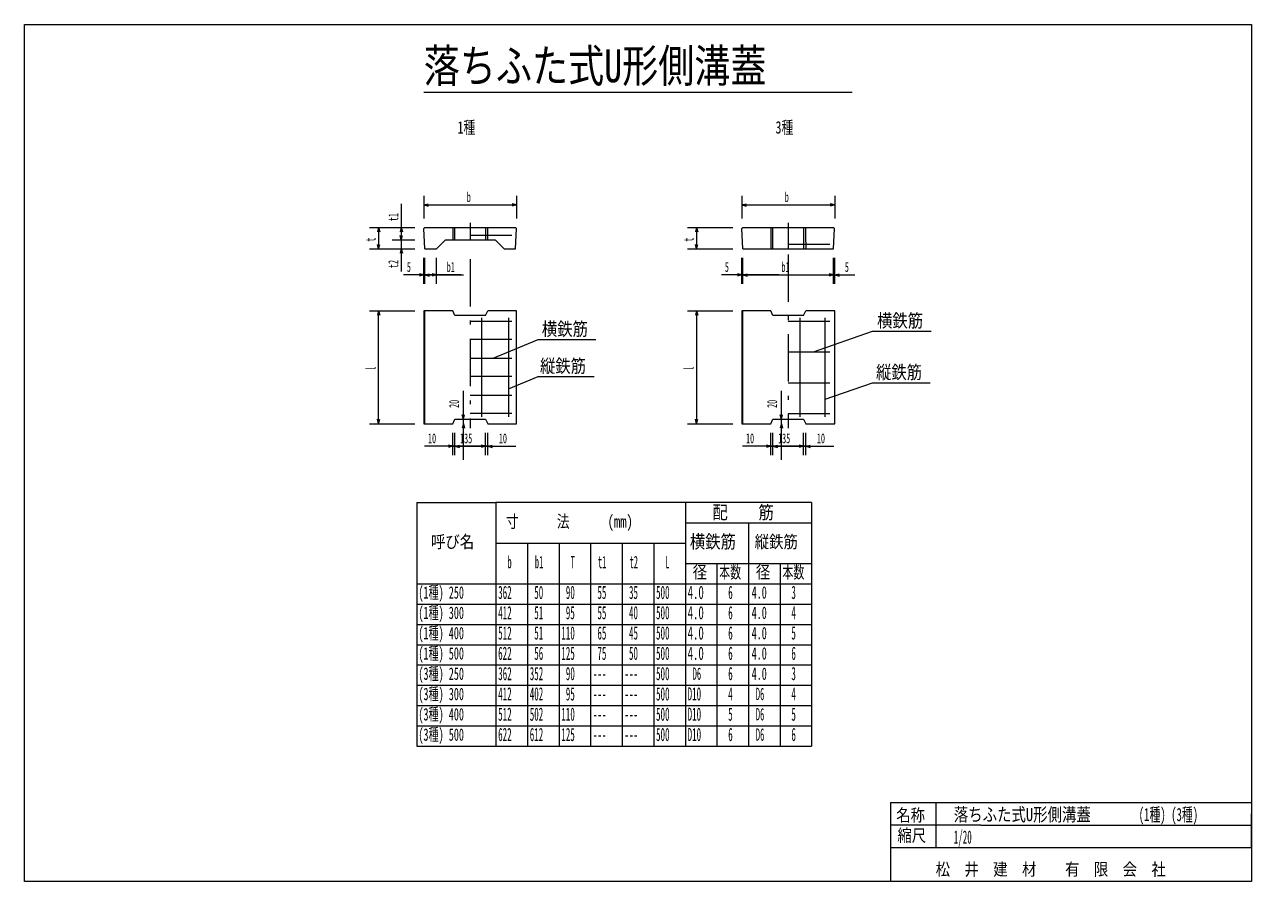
# Model space of a CAD drawing. Units: millimetres, scale not verified. Extents: x 74 to 5514, y 79 to 3879.
import ezdxf
from ezdxf.enums import TextEntityAlignment as Align

# ---------------------------------------------------------------- set-up
doc = ezdxf.new("R2010")
doc.units = ezdxf.units.MM
doc.header["$LTSCALE"] = 7
doc.linetypes.add('USER1', pattern=[50.5, 30, -9, 2.5, -9])
doc.layers.add('1', color=7, linetype='Continuous', lineweight=18)
doc.styles.add('ＭＳ ゴシック', font='')
doc.styles.get('ＭＳ ゴシック').set_extended_font_data('MS Gothic')

msp = doc.modelspace()

# ---------------------------------------------------------------- linework, layer by layer
at = {"layer": '1'}
for p, q in [((73.5, 79), (73.5, 3879)), ((73.5, 3879), (5513.5, 3879)), ((5513.5, 3879), (5513.5, 79)), ((1843.5, 3579), (3743.5, 3579)), ((1843.5, 3119), (1843.5, 3019)), ((2255.5, 3119), (2255.5, 3019)), ((3253.5, 3119), (3253.5, 3019)), ((3665.5, 3119), (3665.5, 3019)), ((1743.5, 3084), (1743.5, 2784)), ((1743.5, 3082.01), (1743.5, 2924)), ((1843.5, 3079), (1862.819, 3084.176)), ((1843.5, 3079), (2255.5, 3079)), ((1843.5, 3079), (1862.819, 3073.824)), ((2255.5, 3079), (2236.181, 3084.176)), ((2255.5, 3079), (2236.181, 3073.824)), ((3253.5, 3079), (3272.819, 3084.176)), ((3253.5, 3079), (3665.5, 3079)), ((3253.5, 3079), (3272.819, 3073.824)), ((3665.5, 3079), (3646.181, 3084.176)), ((3665.5, 3079), (3646.181, 3073.824)), ((1603.5, 2979), (1803.5, 2979)), ((1643.5, 2979), (1638.324, 2959.681)), ((1643.5, 2979), (1643.5, 2884)), ((1643.5, 2979), (1648.676, 2959.681)), ((1703.5, 2979), (1803.5, 2979)), ((1743.5, 2979), (1738.324, 2959.681)), ((1743.5, 2924), (1738.324, 2943.319)), ((1743.5, 2924), (1738.324, 2943.319)), ((1743.5, 2979), (1748.676, 2959.681)), ((1743.5, 2924), (1748.676, 2943.319)), ((1743.5, 2924), (1748.676, 2943.319)), ((1848.5, 2979), (1843.763, 2974.007)), ((1848.5, 2884), (1843.763, 2974.007)), ((1848.5, 2979), (2250.5, 2979)), ((1972, 2979), (1972, 2924)), ((1982, 2924), (1982, 2979)), ((2234, 2944), (2049.5, 2944)), ((2117, 2979), (2117, 2924)), ((2127, 2924), (2127, 2979)), ((2250.5, 2979), (2255.237, 2974.007)), ((2250.5, 2884), (2255.237, 2974.007)), ((3013.5, 2979), (3213.5, 2979)), ((3053.5, 2979), (3048.324, 2959.681)), ((3053.5, 2979), (3053.5, 2884)), ((3053.5, 2979), (3058.676, 2959.681)), ((3253.763, 2974.007), (3258.5, 2979)), ((3258.5, 2884), (3253.763, 2974.007)), ((3258.5, 2979), (3660.5, 2979)), ((3382, 2979), (3382, 2914)), ((3392, 2914), (3392, 2979)), ((3527, 2979), (3527, 2914)), ((3537, 2914), (3537, 2979)), ((3660.5, 2979), (3665.237, 2974.007)), ((3660.5, 2884), (3665.237, 2974.007)), ((1603.5, 2884), (1803.5, 2884)), ((1643.5, 2884), (1638.324, 2903.319)), ((1643.5, 2884), (1648.676, 2903.319)), ((1703.5, 2924), (1803.5, 2924)), ((1703.5, 2924), (1803.5, 2924)), ((1703.5, 2884), (1803.5, 2884)), ((1743.5, 2884), (1738.324, 2864.681)), ((1743.5, 2884), (1748.676, 2864.681)), ((1848.5, 2884), (1899.5, 2884)), ((1899.5, 2884), (1939.5, 2924)), ((1939.5, 2924), (2159.5, 2924)), ((2159.5, 2924), (2199.5, 2884)), ((2199.5, 2884), (2250.5, 2884)), ((3013.5, 2884), (3213.5, 2884)), ((3053.5, 2884), (3048.324, 2903.319)), ((3053.5, 2884), (3058.676, 2903.319)), ((3258.5, 2884), (3660.5, 2884)), ((3382, 2914), (3382, 2884)), ((3392, 2884), (3392, 2914)), ((3644, 2904), (3459.5, 2904)), ((3527, 2914), (3527, 2884)), ((3537, 2914), (3537, 2884)), ((1843.5, 2729), (1843.5, 2844)), ((1848.5, 2729), (1848.5, 2844)), ((1848.5, 2729), (1848.5, 2844)), ((1899.5, 2729), (1899.5, 2844)), ((3253.5, 2729), (3253.5, 2844)), ((3258.5, 2729), (3258.5, 2844)), ((3258.5, 2729), (3258.5, 2844)), ((3660.5, 2729), (3660.5, 2844)), ((3660.5, 2729), (3660.5, 2840.513)), ((3665.5, 2729), (3665.5, 2844)), ((2008.5, 2769), (1753.5, 2769)), ((1843.5, 2769), (1824.181, 2774.176)), ((1843.5, 2769), (1824.181, 2763.824)), ((1848.5, 2769), (1867.819, 2774.176)), ((1848.5, 2769), (1867.819, 2774.176)), ((1848.5, 2769), (1867.819, 2763.824)), ((1848.5, 2769), (2020.389, 2769)), ((1848.5, 2769), (1867.819, 2763.824)), ((1899.5, 2769), (1880.181, 2774.176)), ((1899.5, 2769), (1880.181, 2763.824)), ((3418.5, 2769), (3163.5, 2769)), ((3253.5, 2769), (3234.181, 2774.176)), ((3253.5, 2769), (3234.181, 2763.824)), ((3258.5, 2769), (3277.819, 2774.176)), ((3258.5, 2769), (3277.819, 2774.176)), ((3258.5, 2769), (3660.5, 2769)), ((3258.5, 2769), (3277.819, 2763.824)), ((3258.5, 2769), (3277.819, 2763.824)), ((3500.5, 2769), (3755.5, 2769)), ((3660.5, 2769), (3641.181, 2774.176)), ((3660.5, 2769), (3641.181, 2774.176)), ((3660.5, 2769), (3641.181, 2763.824)), ((3660.5, 2769), (3641.181, 2763.824)), ((3665.5, 2769), (3684.819, 2774.176)), ((3665.5, 2769), (3684.819, 2763.824)), ((1603.5, 2609), (1803.5, 2609)), ((1643.5, 2609), (1638.324, 2589.681)), ((1643.5, 2109), (1643.5, 2609)), ((1643.5, 2609), (1648.676, 2589.681)), ((1972, 2609), (1843.5, 2609)), ((1843.5, 2609), (1843.5, 2109)), ((1848.5, 2109), (1848.5, 2609)), ((1982, 2589), (1972, 2609)), ((2117, 2589), (1982, 2589)), ((2049.5, 2564), (2234, 2564)), ((2101, 2139), (2101, 2579)), ((2117, 2589), (2127, 2609)), ((2255.5, 2609), (2127, 2609)), ((2219, 2579), (2219, 2139)), ((2255.5, 2109), (2255.5, 2609)), ((3013.5, 2609), (3213.5, 2609)), ((3053.5, 2609), (3048.324, 2589.681)), ((3053.5, 2609), (3053.5, 2109)), ((3053.5, 2609), (3058.676, 2589.681)), ((3382, 2609), (3253.5, 2609)), ((3253.5, 2609), (3253.5, 2109)), ((3258.5, 2109), (3258.5, 2609)), ((3392, 2589), (3382, 2609)), ((3527, 2589), (3392, 2589)), ((3459.5, 2564), (3644, 2564)), ((3511, 2579), (3511, 2139)), ((3527, 2589), (3537, 2609)), ((3665.5, 2609), (3537, 2609)), ((3624, 2139), (3624, 2579)), ((3665.5, 2109), (3665.5, 2609)), ((3571.263, 2427.5), (3833.5, 2519)), ((3833.5, 2519), (4093.5, 2519)), ((2234, 2482), (2049.5, 2482)), ((2151.514, 2400), (2350.293, 2482)), ((2350.293, 2482), (2607.268, 2482)), ((2049.5, 2400), (2234, 2400)), ((3459.5, 2427.5), (3644, 2427.5)), ((2234, 2318), (2049.5, 2318)), ((2219, 2263.19), (2350.293, 2318)), ((2350.293, 2318), (2598.915, 2318)), ((3459.5, 2290.5), (3644, 2290.5)), ((3624, 2217.253), (3833.5, 2290.5)), ((3833.5, 2290.5), (4088.822, 2290.5)), ((2019.238, 1949), (2019.238, 2254)), ((2049.5, 2236), (2234, 2236)), ((3429.238, 1949), (3429.238, 2254)), ((1643.5, 2109), (1638.324, 2128.319)), ((1643.5, 2109), (1648.676, 2128.319)), ((1972, 2109), (1982, 2129)), ((1982, 2129), (2117, 2129)), ((2019.238, 2129), (2014.061, 2148.319)), ((2019.238, 2129), (2024.414, 2148.319)), ((2234, 2154), (2049.5, 2154)), ((2117, 2129), (2127, 2109)), ((3053.5, 2109), (3048.324, 2128.319)), ((3053.5, 2109), (3058.676, 2128.319)), ((3382, 2109), (3392, 2129)), ((3392, 2129), (3527, 2129)), ((3429.238, 2129), (3424.061, 2148.319)), ((3429.238, 2129), (3434.414, 2148.319)), ((3459.5, 2154), (3644, 2154)), ((3527, 2129), (3537, 2109)), ((1603.5, 2109), (1803.5, 2109)), ((1843.5, 2109), (1972, 2109)), ((1972, 1969), (1972, 2069)), ((1982, 1969), (1982, 2069)), ((1982, 1969), (1982, 2069)), ((2019.238, 2109), (2014.061, 2089.681)), ((2019.238, 2109), (2024.414, 2089.681)), ((2117, 1969), (2117, 2069)), ((2117, 1969), (2117, 2069)), ((2127, 2109), (2255.5, 2109)), ((2127, 1969), (2127, 2069)), ((3013.5, 2109), (3213.5, 2109)), ((3253.5, 2109), (3382, 2109)), ((3382, 1969), (3382, 2069)), ((3392, 1969), (3392, 2069)), ((3392, 1969), (3392, 2069)), ((3429.238, 2109), (3424.061, 2089.681)), ((3429.238, 2109), (3434.414, 2089.681)), ((3527, 1969), (3527, 2069)), ((3527, 1969), (3527, 2069)), ((3537, 2109), (3665.5, 2109)), ((3537, 1969), (3537, 2069)), ((1972, 2009), (1952.681, 2014.176)), ((1982, 2009), (2001.319, 2014.176)), ((1982, 2009), (2001.319, 2014.176)), ((2117, 2009), (2097.681, 2014.176)), ((2117, 2009), (2097.681, 2014.176)), ((2127, 2009), (2146.319, 2014.176)), ((3382, 2009), (3362.681, 2014.176)), ((3392, 2009), (3411.319, 2014.176)), ((3392, 2009), (3411.319, 2014.176)), ((3527, 2009), (3507.681, 2014.176)), ((3527, 2009), (3507.681, 2014.176)), ((3537, 2009), (3556.319, 2014.176)), ((2142, 2009), (1847.286, 2009)), ((1972, 2009), (1952.681, 2003.824)), ((1957, 2009), (2251.714, 2009)), ((1982, 2009), (2117, 2009)), ((1982, 2009), (2001.319, 2003.824)), ((1982, 2009), (2001.319, 2003.824)), ((2117, 2009), (2097.681, 2003.824)), ((2117, 2009), (2097.681, 2003.824)), ((2127, 2009), (2146.319, 2003.824)), ((3552, 2009), (3257.286, 2009)), ((3382, 2009), (3362.681, 2003.824)), ((3367, 2009), (3661.714, 2009)), ((3392, 2009), (3527, 2009)), ((3392, 2009), (3411.319, 2003.824)), ((3392, 2009), (3411.319, 2003.824)), ((3527, 2009), (3507.681, 2003.824)), ((3527, 2009), (3507.681, 2003.824)), ((3537, 2009), (3556.319, 2003.824)), ((1813.5, 1759), (1813.5, 679)), ((1813.5, 1759), (2163.5, 1759)), ((2163.5, 1759), (2163.5, 679)), ((3003.5, 1759), (2163.5, 1759)), ((3283.5, 1759), (3003.5, 1759)), ((3003.5, 1759), (3003.5, 679)), ((3563.5, 1759), (3283.5, 1759)), ((3563.5, 1759), (3563.5, 679)), ((3003.5, 1669), (3283.5, 1669)), ((3283.5, 1669), (3563.5, 1669)), ((3283.5, 1669), (3283.5, 679)), ((2163.5, 1579), (3003.5, 1579)), ((2303.5, 1579), (2303.5, 679)), ((2443.5, 1579), (2443.5, 679)), ((2583.5, 1579), (2583.5, 679)), ((2723.5, 1579), (2723.5, 679)), ((2863.5, 1579), (2863.5, 679)), ((3003.5, 1489), (3073.5, 1489)), ((3073.5, 1489), (3283.5, 1489)), ((3143.5, 1489), (3143.5, 679)), ((3283.5, 1489), (3563.5, 1489)), ((3423.5, 1489), (3423.5, 679)), ((1813.5, 1399), (3003.5, 1399)), ((3003.5, 1399), (3283.5, 1399)), ((3283.5, 1399), (3563.5, 1399)), ((1813.5, 1309), (3003.5, 1309)), ((3003.5, 1309), (3283.5, 1309)), ((3283.5, 1309), (3563.5, 1309)), ((1813.5, 1219), (3003.5, 1219)), ((3003.5, 1219), (3283.5, 1219)), ((3283.5, 1219), (3563.5, 1219)), ((1813.5, 1129), (3003.5, 1129)), ((3003.5, 1129), (3283.5, 1129)), ((3283.5, 1129), (3563.5, 1129)), ((1813.5, 1039), (3003.5, 1039)), ((3003.5, 1039), (3283.5, 1039)), ((3283.5, 1039), (3563.5, 1039)), ((1813.5, 949), (3003.5, 949)), ((3003.5, 949), (3283.5, 949)), ((3283.5, 949), (3563.5, 949)), ((1813.5, 859), (3003.5, 859)), ((3003.5, 859), (3283.5, 859)), ((3283.5, 859), (3563.5, 859)), ((1813.5, 769), (3003.5, 769)), ((3003.5, 769), (3283.5, 769)), ((3283.5, 769), (3563.5, 769)), ((1813.5, 679), (2163.5, 679)), ((2163.5, 679), (3003.5, 679)), ((3003.5, 679), (3283.5, 679)), ((3283.5, 679), (3563.5, 679)), ((3913.5, 429), (5513.5, 429)), ((3913.5, 429), (3913.5, 229)), ((4113.5, 429), (4113.5, 229)), ((4313.5, 329), (3913.5, 329)), ((4313.5, 329), (5513.5, 329)), ((5513.5, 229), (5513.5, 379)), ((3913.5, 229), (3913.5, 79)), ((3913.5, 229), (5513.5, 229)), ((5513.5, 79), (73.5, 79))]:
    msp.add_line(p, q, dxfattribs=at)
at = {"layer": '1', "linetype": 'USER1'}
for p, q in [((2049.5, 2999), (2049.5, 2924)), ((3459.5, 2999), (3459.5, 2884)), ((2049.5, 2839), (2049.5, 2089)), ((3459.5, 2859), (3459.5, 2089))]:
    msp.add_line(p, q, dxfattribs=at)

# ---------------------------------------------------------------- texts
at = {"layer": '1', "style": 'ＭＳ ゴシック'}
for s, height, width, p in [('落ちふた式U形側溝蓋', 146.6, 0.8, (1843.5, 3579)), ('1種', 54.99, 0.7, (1993.25, 3379)), ('3種', 54.99, 0.7, (3403.25, 3379)), ('b', 43.99, 0.5, (2034.5, 3079)), ('b', 43.99, 0.5, (3444.5, 3079)), ('5', 43.99, 0.5, (1768.5, 2769)), ('b1', 43.99, 0.5, (1945.389, 2769)), ('5', 43.99, 0.5, (3178.5, 2769)), ('b1', 43.99, 0.5, (3429.5, 2769)), ('5', 43.99, 0.5, (3710.5, 2769)), ('横鉄筋', 58.65, 0.85, (2367.268, 2482)), ('横鉄筋', 58.65, 0.85, (3853.5, 2519)), ('縦鉄筋', 58.65, 0.85, (2358.915, 2318)), ('縦鉄筋', 58.65, 0.85, (3848.822, 2290.5)), ('10', 43.99, 0.5, (1862.286, 2009)), ('135', 43.99, 0.5, (2004.5, 2009)), ('10', 43.99, 0.5, (2176.714, 2009)), ('10', 43.99, 0.5, (3272.286, 2009)), ('135', 43.99, 0.5, (3414.5, 2009)), ('10', 43.99, 0.5, (3586.714, 2009)), ('配\u3000\u3000筋', 58.65, 0.85, (3123.5, 1669)), ('寸\u3000\u3000\u3000法\u3000\u3000\u3000(mm)', 54.99, 0.75, (2208.5, 1631.5)), ('呼び名', 54.99, 0.85, (1876, 1541.5)), ('横鉄筋', 58.65, 0.85, (3023.5, 1539)), ('縦鉄筋', 54.99, 0.85, (3311, 1541.5)), ('b', 54.99, 0.5, (2214.75, 1451.5)), ('b1', 54.99, 0.5, (2336, 1451.5)), ('T', 54.99, 0.5, (2494.75, 1451.5)), ('t1', 54.99, 0.5, (2616, 1451.5)), ('t2', 54.99, 0.5, (2756, 1451.5)), ('L', 54.99, 0.5, (2914.75, 1451.5)), ('径', 54.99, 0.85, (3036, 1406.5)), ('本数', 54.99, 0.65, (3153.5, 1406.5)), ('径', 54.99, 0.85, (3316, 1406.5)), ('本数', 54.99, 0.65, (3433.5, 1406.5)), ('(1種) 250', 54.99, 0.6, (1819.75, 1316.5)), ('362', 58.65, 0.5, (2173.5, 1314)), ('50', 58.65, 0.5, (2333.5, 1314)), ('90', 58.65, 0.5, (2473.5, 1314)), ('55', 58.65, 0.5, (2613.5, 1314)), ('35', 58.65, 0.5, (2753.5, 1314)), ('500', 58.65, 0.5, (2873.5, 1314)), ('4.0', 58.65, 0.6, (3013.5, 1314)), ('6', 58.65, 0.5, (3193.5, 1314)), ('4.0', 54.99, 0.6, (3297.25, 1316.5)), ('3', 58.65, 0.5, (3473.5, 1314)), ('(1種) 300', 54.99, 0.6, (1819.75, 1226.5)), ('412', 58.65, 0.5, (2173.5, 1224)), ('51', 58.65, 0.5, (2333.5, 1224)), ('95', 58.65, 0.5, (2473.5, 1224)), ('55', 58.65, 0.5, (2613.5, 1224)), ('40', 58.65, 0.5, (2753.5, 1224)), ('500', 58.65, 0.5, (2873.5, 1224)), ('4.0', 58.65, 0.6, (3013.5, 1224)), ('6', 58.65, 0.5, (3193.5, 1224)), ('4.0', 54.99, 0.6, (3297.25, 1226.5)), ('4', 58.65, 0.5, (3473.5, 1224)), ('(1種) 400', 54.99, 0.6, (1819.75, 1136.5)), ('512', 58.65, 0.5, (2173.5, 1134)), ('51', 58.65, 0.5, (2333.5, 1134)), ('110', 58.65, 0.5, (2453.5, 1134)), ('65', 58.65, 0.5, (2613.5, 1134)), ('45', 58.65, 0.5, (2753.5, 1134)), ('500', 58.65, 0.5, (2873.5, 1134)), ('4.0', 58.65, 0.6, (3013.5, 1134)), ('6', 58.65, 0.5, (3193.5, 1134)), ('4.0', 54.99, 0.6, (3297.25, 1136.5)), ('5', 58.65, 0.5, (3473.5, 1134)), ('(1種) 500', 54.99, 0.6, (1819.75, 1046.5)), ('622', 58.65, 0.5, (2173.5, 1044)), ('56', 58.65, 0.5, (2333.5, 1044)), ('125', 58.65, 0.5, (2453.5, 1044)), ('75', 58.65, 0.5, (2613.5, 1044)), ('50', 58.65, 0.5, (2753.5, 1044)), ('500', 58.65, 0.5, (2873.5, 1044)), ('4.0', 58.65, 0.6, (3013.5, 1044)), ('6', 58.65, 0.5, (3193.5, 1044)), ('4.0', 54.99, 0.6, (3297.25, 1046.5)), ('6', 58.65, 0.5, (3473.5, 1044)), ('(3種) 250', 54.99, 0.6, (1819.75, 956.5)), ('362', 58.65, 0.5, (2173.5, 954)), ('352', 58.65, 0.5, (2313.5, 954)), ('90', 58.65, 0.5, (2473.5, 954)), ('---', 58.65, 0.5, (2593.5, 954)), ('---', 58.65, 0.5, (2733.5, 954)), ('500', 58.65, 0.5, (2873.5, 954)), ('D6', 54.99, 0.5, (3036, 956.5)), ('6', 58.65, 0.5, (3193.5, 954)), ('4.0', 54.99, 0.6, (3297.25, 956.5)), ('3', 58.65, 0.5, (3473.5, 954)), ('(3種) 300', 54.99, 0.6, (1819.75, 866.5)), ('412', 58.65, 0.5, (2173.5, 864)), ('402', 58.65, 0.5, (2313.5, 864)), ('95', 58.65, 0.5, (2473.5, 864)), ('500', 58.65, 0.5, (2873.5, 864)), ('D10', 58.65, 0.5, (3013.5, 864)), ('4', 58.65, 0.5, (3193.5, 864)), ('D6', 54.99, 0.5, (3316, 866.5)), ('4', 58.65, 0.5, (3473.5, 864)), ('---', 58.65, 0.5, (2593.5, 864)), ('---', 58.65, 0.5, (2733.5, 864)), ('(3種) 400', 54.99, 0.6, (1819.75, 776.5)), ('512', 58.65, 0.5, (2173.5, 774)), ('502', 58.65, 0.5, (2313.5, 774)), ('110', 58.65, 0.5, (2453.5, 774)), ('---', 58.65, 0.5, (2593.5, 774)), ('---', 58.65, 0.5, (2733.5, 774)), ('500', 58.65, 0.5, (2873.5, 774)), ('D10', 58.65, 0.5, (3013.5, 774)), ('5', 58.65, 0.5, (3193.5, 774)), ('D6', 54.99, 0.5, (3316, 776.5)), ('5', 58.65, 0.5, (3473.5, 774)), ('(3種) 500', 54.99, 0.6, (1819.75, 686.5)), ('622', 58.65, 0.5, (2173.5, 684)), ('612', 58.65, 0.5, (2313.5, 684)), ('125', 58.65, 0.5, (2453.5, 684)), ('---', 58.65, 0.5, (2593.5, 684)), ('---', 58.65, 0.5, (2733.5, 684)), ('500', 58.65, 0.5, (2873.5, 684)), ('D10', 58.65, 0.5, (3013.5, 684)), ('6', 58.65, 0.5, (3193.5, 684)), ('D6', 54.99, 0.5, (3316, 686.5)), ('6', 58.65, 0.5, (3473.5, 684)), ('名称', 54.99, 0.85, (3938.5, 329)), ('落ちふた式U形側溝蓋', 58.65, 0.8, (4193.5, 329)), ('(1種) (3種)', 58.65, 0.6, (5013.5, 329)), ('縮尺', 54.99, 0.85, (3943.5, 239)), ('1/20', 58.65, 0.5, (4193.5, 229)), ('松\u3000井\u3000建\u3000材\u3000\u3000有\u3000限\u3000会\u3000社', 54.99, 0.85, (4113.5, 89))]:
    msp.add_text(s, height=height, dxfattribs=dict(at, width=width)).set_placement(p, align=Align.BOTTOM_LEFT)
at = {"layer": '1', "style": 'ＭＳ ゴシック', "width": 0.5}
for s, p in [('t1', (1743.5, 3007.01)), ('t', (1643.5, 2916.5)), ('t', (3053.5, 2916.5)), ('t2', (1743.5, 2799)), ('l', (1643.5, 2344)), ('l', (3053.5, 2344)), ('20', (2013.5, 2179)), ('20', (3423.5, 2179))]:
    msp.add_text(s, height=43.99, rotation=90, dxfattribs=at).set_placement(p, align=Align.BOTTOM_LEFT)

doc.saveas('drawing.dxf')
